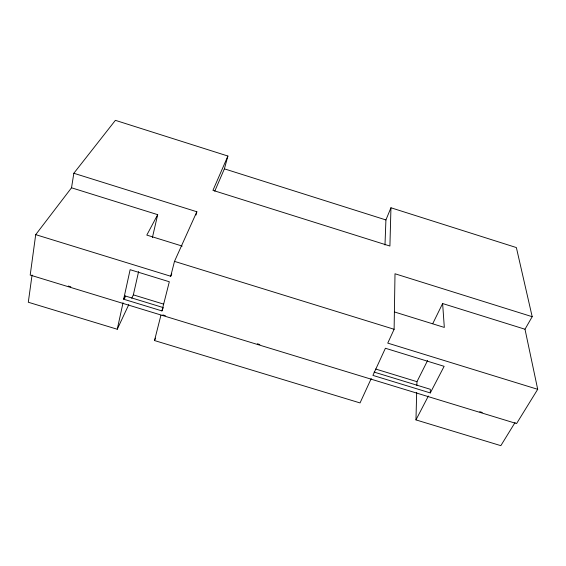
<?xml version="1.0" encoding="UTF-8"?>
<svg xmlns="http://www.w3.org/2000/svg" width="566" height="566" viewBox="0 0 566 566"><rect width="100%" height="100%" fill="white"/><g stroke="black" fill="none" stroke-linecap="round" stroke-linejoin="round"><path stroke-width="0.85" d="M430.302 392.931L444.133 366.322L385.396 348.253L372.916 375.392L430.302 392.931L430.33 389.288L374.069 372.081M537.7 389.316L387.752 343.116L394.113 329.278L395.004 273.767L532.189 316.698L525 329.235L537.7 389.316L516.567 423.58L30.196 275.069L35.708 234.649L71.521 187.792L73.835 173.267L115.386 120.339L227.9 156.039L224.391 168.845L214.783 191.138M515.081 422.484L500.839 445.661L415.96 419.901L416.682 392.493M416.873 385.425L416.972 381.675L427.599 360.521M532.189 316.698L516.369 247.561L390.95 207.772L389.91 246.04L212.936 190.353L227.9 156.039M384.986 245.007L385.92 219.941L390.95 207.772M32.064 274.984L28.3 302.244L117.254 329.242L128.793 304.586M123.671 299.216L130.123 269.699L169.319 281.762L161.933 310.911L123.671 299.216L125.228 295.968L163.298 307.607L161.933 310.911M117.254 329.242L123.041 302.768M124.69 298.431L125.228 295.968M131.772 298.225L133.35 294.858L138.606 271.581M152.395 237.593L157.688 214.663L71.521 187.792M35.708 234.649L170.72 276.25L174.491 261.372L196.848 211.755L73.835 173.267M371.232 378.562L360.04 402.928L154.511 340.548L160.921 315.241M195.992 215.045L196.848 211.755M154.511 340.548L155.494 338.128M170.72 276.25L171.788 273.845M432.728 323.688L442.619 303.539L525 329.235M415.96 419.901L428.377 396.009M157.688 214.663L146.799 235.095L182.217 246.09M133.35 294.858L163.645 304.126M375.64 369.025L416.972 381.675M68.288 286.042L70.814 286.813M162.824 314.915L165.357 315.687M257.325 343.774L259.858 344.545M479.727 411.687L482.253 412.458M174.491 261.372L394.113 329.278M394.53 311.979L444.324 327.431L442.619 303.539M224.391 168.845L385.92 219.941"/></g></svg>
